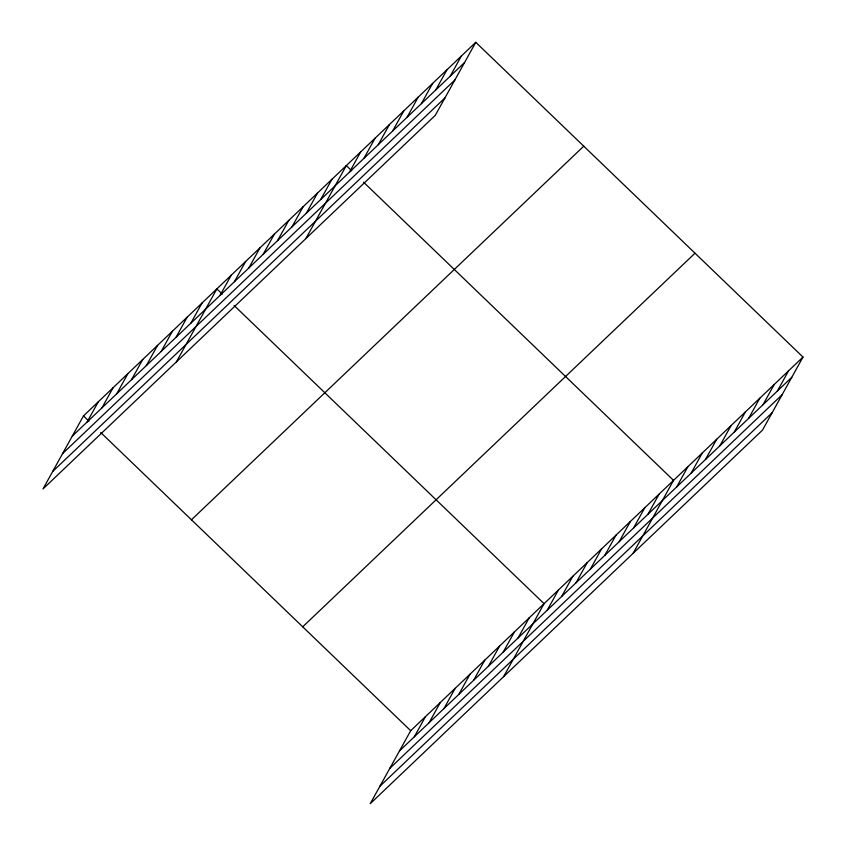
<?xml version="1.0" encoding="UTF-8"?>
<svg xmlns="http://www.w3.org/2000/svg" width="846" height="846" viewBox="0 0 846 846"><rect width="100%" height="100%" fill="white"/><g stroke="black" fill="none" stroke-linecap="round" stroke-linejoin="round"><path stroke-width="1.27" d="M475.78 42.3L83.468 415.925L43.009 488.925L435.309 115.299L475.78 42.3L802.991 357.075L762.532 430.075L370.22 803.7L410.691 730.701L802.991 357.075M87.075 422.048L98.295 401.808M101.89 407.931L113.11 387.69M116.716 393.813L127.936 373.572M131.532 379.695L142.752 359.465M146.358 365.588L157.578 345.348M161.174 351.471L172.394 331.23M176 337.353L187.209 317.123M190.815 323.246L202.035 303.005M176.391 361.898L216.851 288.888L222.297 294.122M220.023 295.423L231.244 275.193M234.405 281.729L245.626 261.488M248.787 268.023L260.008 247.793M263.18 254.329L274.39 234.088M277.562 240.634L288.782 220.394M291.944 226.929L303.164 206.688M306.326 213.234L317.546 192.994M320.719 199.529L331.928 179.299M305.85 238.593L346.321 165.594L351.756 170.829M349.483 172.129L360.703 151.899M363.865 158.435L375.085 138.194M378.247 144.729L389.467 124.499M392.639 131.035L403.849 110.794M407.021 117.33L418.241 97.1M421.403 103.635L432.623 83.394M435.785 89.94L447.005 69.7M450.178 76.235L461.387 55.995M414.297 736.824L425.506 716.583M429.112 722.706L440.332 702.466M443.939 708.588L455.148 688.358M458.754 694.471L469.974 674.241M473.57 680.364L484.79 660.123M488.396 666.246L499.616 646.006M503.211 652.129L514.431 631.899M518.038 638.021L529.258 617.781M503.603 676.673L544.073 603.663L234.099 305.48M547.246 610.199L558.455 589.969M561.628 596.504L572.848 576.263M576.01 582.809L587.23 562.569M590.392 569.104L601.612 548.864M604.774 555.41L615.994 535.169M619.166 541.704L630.376 521.474M633.548 528.01L644.768 507.769M647.93 514.305L659.15 494.075M633.072 553.369L673.532 480.369L363.558 182.176M676.705 486.905L687.914 466.675M691.087 473.21L702.307 452.97M705.469 459.505L716.689 439.275M719.851 445.81L731.071 425.57M734.243 432.116L745.453 411.875M748.625 418.41L759.845 398.17M763.007 404.716L774.227 384.475M777.389 391.011L788.609 370.781M72.259 436.155L464.56 62.541M62.604 453.572L454.905 79.947M52.653 471.508L444.964 97.893M191.45 519.793L583.761 146.178M302.709 626.823L695.01 253.197M399.471 750.931L791.782 377.316M389.816 768.348L782.127 394.722M379.875 786.283L772.176 412.668M83.468 415.925L88.915 421.16M100.716 432.507L410.691 730.701"/></g></svg>
